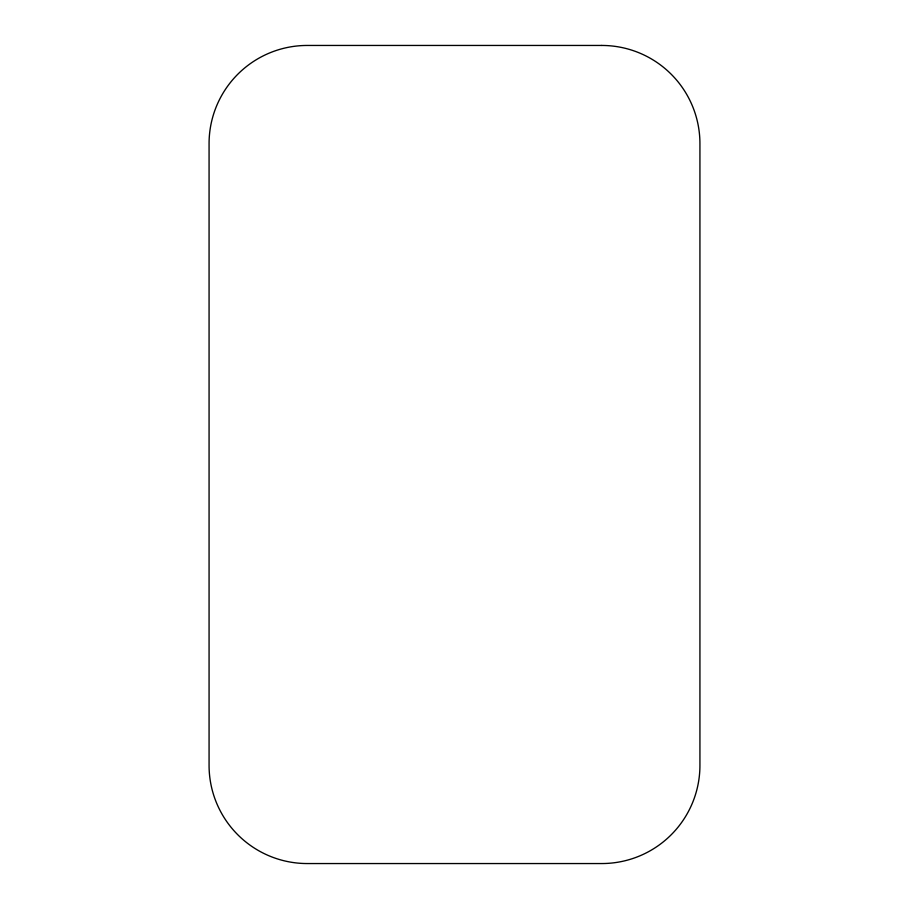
<?xml version="1.0" encoding="UTF-8"?>
<svg xmlns="http://www.w3.org/2000/svg" width="909" height="909" viewBox="0 0 909 909"><rect width="100%" height="100%" fill="white"/><g stroke="black" fill="none" stroke-linecap="round" stroke-linejoin="round"><path stroke-width="1.36" d="M601.758 45.45L307.242 45.45A98.172 98.172 0 0 0 209.07 143.622L209.07 765.378A98.172 98.172 0 0 0 307.242 863.55L601.758 863.55A98.172 98.172 0 0 0 699.93 765.378L699.93 143.622A98.172 98.172 0 0 0 601.758 45.45"/></g></svg>
